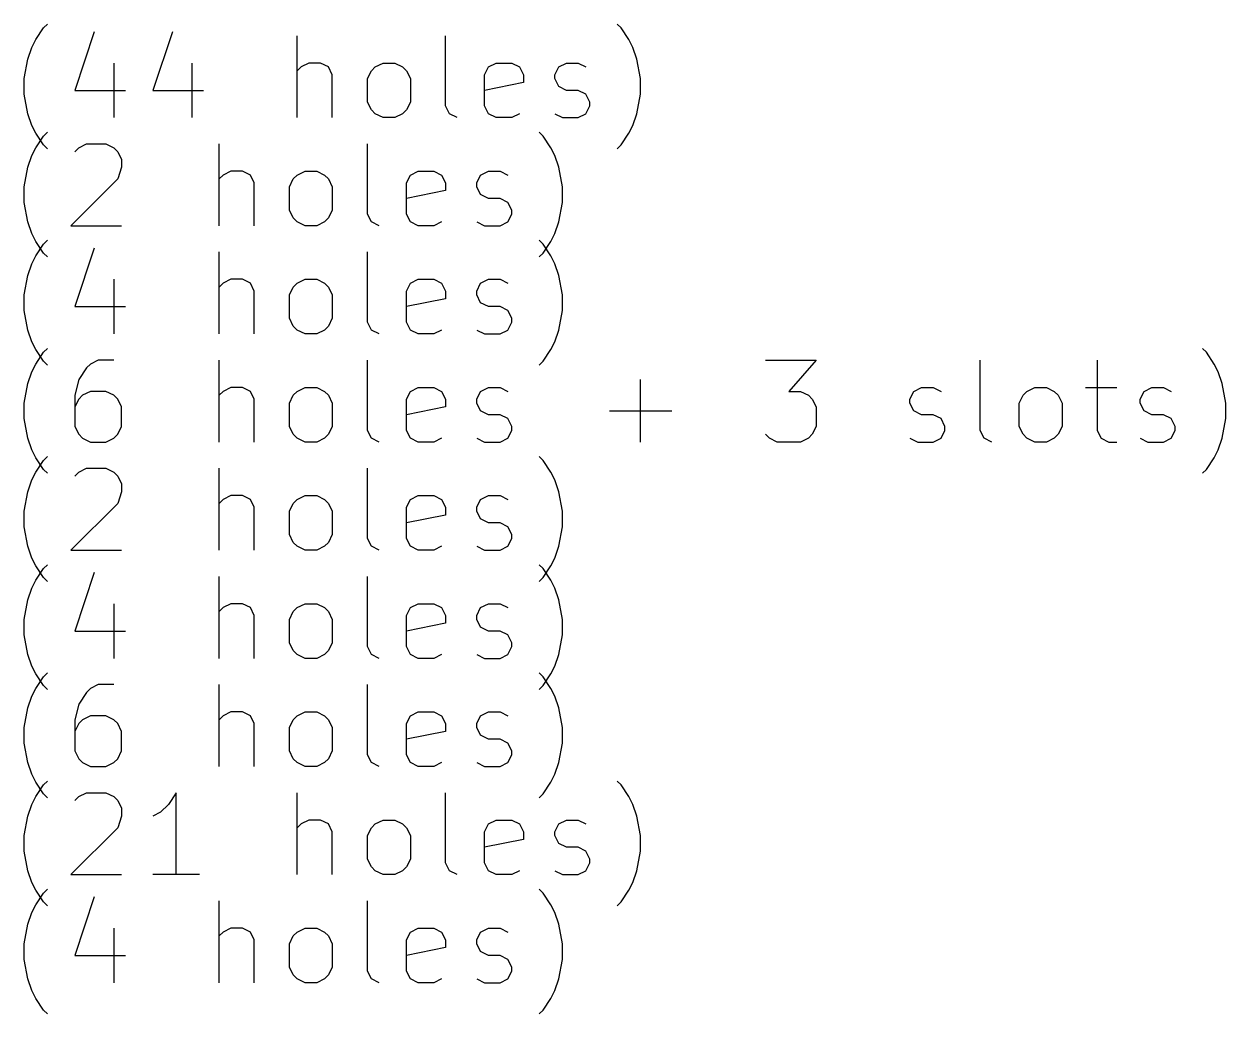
# Model space of a CAD drawing. Extents: x 49 to 140, y -169 to -50.
# Drawn here: x 95.93 to 139.93, y -168.85 to -132.6 of the extents above; entities that cross this region are included whole.
import ezdxf

# ---------------------------------------------------------------- set-up
doc = ezdxf.new("R2010")
doc.units = 0
doc.header["$MEASUREMENT"] = 0
doc.layers.add('BLACK', color=7, linetype='CONTINUOUS')

msp = doc.modelspace()

# ---------------------------------------------------------------- linework, layer by layer
at = {"layer": 'Black'}
for p, q in [((96.3607, -133.175), (96.6464, -132.746)), ((96.6464, -132.746), (96.7893, -132.604)), ((117.789, -132.746), (117.646, -132.604)), ((118.075, -133.175), (117.789, -132.746)), ((96.2179, -133.461), (96.3607, -133.175)), ((98.5036, -132.889), (97.7893, -135.032)), ((101.361, -132.889), (100.646, -135.032)), ((105.932, -136.032), (105.932, -133.032)), ((111.361, -135.604), (111.361, -133.032)), ((118.218, -133.461), (118.075, -133.175)), ((96.075, -133.889), (96.2179, -133.461)), ((118.361, -133.889), (118.218, -133.461)), ((95.9321, -134.604), (96.075, -133.889)), ((99.2179, -134.032), (99.2179, -136.032)), ((102.075, -134.032), (102.075, -136.032)), ((106.075, -134.175), (105.932, -134.318)), ((106.361, -134.032), (106.075, -134.175)), ((106.789, -134.032), (106.361, -134.032)), ((107.075, -134.175), (106.789, -134.032)), ((107.218, -134.461), (107.075, -134.175)), ((108.646, -134.318), (108.789, -134.175)), ((108.789, -134.175), (109.075, -134.032)), ((109.075, -134.032), (109.504, -134.032)), ((109.504, -134.032), (109.789, -134.175)), ((109.789, -134.175), (109.932, -134.318)), ((112.789, -134.461), (112.932, -134.175)), ((112.932, -134.175), (113.218, -134.032)), ((113.218, -134.032), (113.789, -134.032)), ((113.789, -134.032), (114.075, -134.175)), ((114.075, -134.175), (114.218, -134.461)), ((115.361, -134.461), (115.504, -134.175)), ((115.504, -134.175), (115.789, -134.032)), ((115.789, -134.032), (116.218, -134.032)), ((116.218, -134.032), (116.504, -134.175)), ((118.504, -134.604), (118.361, -133.889)), ((95.9321, -135.175), (95.9321, -134.604)), ((107.218, -136.032), (107.218, -134.461)), ((108.504, -134.604), (108.646, -134.318)), ((108.504, -135.461), (108.504, -134.604)), ((109.932, -134.318), (110.075, -134.604)), ((110.075, -134.604), (110.075, -135.461)), ((112.789, -135.604), (112.789, -134.461)), ((114.218, -134.461), (114.218, -134.746)), ((115.361, -134.604), (115.361, -134.461)), ((115.504, -134.889), (115.361, -134.604)), ((118.504, -135.175), (118.504, -134.604)), ((97.7893, -135.032), (99.6464, -135.032)), ((100.646, -135.032), (102.504, -135.032)), ((114.218, -134.746), (112.789, -135.032)), ((115.789, -135.032), (115.504, -134.889)), ((116.218, -135.032), (115.789, -135.032)), ((116.504, -135.175), (116.218, -135.032)), ((96.075, -135.889), (95.9321, -135.175)), ((108.646, -135.746), (108.504, -135.461)), ((110.075, -135.461), (109.932, -135.746)), ((116.646, -135.461), (116.504, -135.175)), ((116.646, -135.604), (116.646, -135.461)), ((118.361, -135.889), (118.504, -135.175)), ((96.2179, -136.318), (96.075, -135.889)), ((108.789, -135.889), (108.646, -135.746)), ((109.075, -136.032), (108.789, -135.889)), ((109.789, -135.889), (109.504, -136.032)), ((109.932, -135.746), (109.789, -135.889)), ((111.504, -135.889), (111.361, -135.604)), ((111.789, -136.032), (111.504, -135.889)), ((112.932, -135.889), (112.789, -135.604)), ((113.218, -136.032), (112.932, -135.889)), ((114.075, -135.889), (113.789, -136.032)), ((115.361, -135.889), (115.646, -136.032)), ((116.218, -136.032), (116.504, -135.889)), ((116.504, -135.889), (116.646, -135.604)), ((118.218, -136.318), (118.361, -135.889)), ((96.3607, -136.604), (96.2179, -136.318)), ((109.504, -136.032), (109.075, -136.032)), ((113.789, -136.032), (113.218, -136.032)), ((115.646, -136.032), (116.218, -136.032)), ((118.075, -136.604), (118.218, -136.318)), ((96.6464, -137.032), (96.3607, -136.604)), ((96.3607, -137.135), (96.6464, -136.706)), ((96.6464, -136.706), (96.7893, -136.564)), ((114.932, -136.706), (114.789, -136.564)), ((115.218, -137.135), (114.932, -136.706)), ((117.789, -137.032), (118.075, -136.604)), ((96.2179, -137.421), (96.3607, -137.135)), ((96.7893, -137.175), (96.6464, -137.032)), ((97.7893, -137.278), (97.9321, -137.135)), ((97.9321, -137.135), (98.2179, -136.992)), ((98.2179, -136.992), (98.9321, -136.992)), ((98.9321, -136.992), (99.2179, -137.135)), ((99.2179, -137.135), (99.3607, -137.278)), ((99.3607, -137.278), (99.5036, -137.564)), ((103.075, -139.992), (103.075, -136.992)), ((108.504, -139.564), (108.504, -136.992)), ((115.361, -137.421), (115.218, -137.135)), ((117.646, -137.175), (117.789, -137.032)), ((96.075, -137.849), (96.2179, -137.421)), ((99.5036, -137.564), (99.5036, -137.849)), ((115.504, -137.849), (115.361, -137.421)), ((95.9321, -138.564), (96.075, -137.849)), ((99.5036, -137.849), (99.3607, -138.278)), ((103.218, -138.135), (103.075, -138.278)), ((103.504, -137.992), (103.218, -138.135)), ((103.932, -137.992), (103.504, -137.992)), ((104.218, -138.135), (103.932, -137.992)), ((104.361, -138.421), (104.218, -138.135)), ((105.789, -138.278), (105.932, -138.135)), ((105.932, -138.135), (106.218, -137.992)), ((106.218, -137.992), (106.646, -137.992)), ((106.646, -137.992), (106.932, -138.135)), ((106.932, -138.135), (107.075, -138.278)), ((109.932, -138.421), (110.075, -138.135)), ((110.075, -138.135), (110.361, -137.992)), ((110.361, -137.992), (110.932, -137.992)), ((110.932, -137.992), (111.218, -138.135)), ((111.218, -138.135), (111.361, -138.421)), ((112.504, -138.421), (112.646, -138.135)), ((112.646, -138.135), (112.932, -137.992)), ((112.932, -137.992), (113.361, -137.992)), ((113.361, -137.992), (113.646, -138.135)), ((115.646, -138.564), (115.504, -137.849)), ((95.9321, -139.135), (95.9321, -138.564)), ((99.3607, -138.278), (97.6464, -139.992)), ((104.361, -139.992), (104.361, -138.421)), ((105.646, -138.564), (105.789, -138.278)), ((105.646, -139.421), (105.646, -138.564)), ((107.075, -138.278), (107.218, -138.564)), ((107.218, -138.564), (107.218, -139.421)), ((109.932, -139.564), (109.932, -138.421)), ((111.361, -138.421), (111.361, -138.706)), ((112.504, -138.564), (112.504, -138.421)), ((112.646, -138.849), (112.504, -138.564)), ((115.646, -139.135), (115.646, -138.564)), ((111.361, -138.706), (109.932, -138.992)), ((112.932, -138.992), (112.646, -138.849)), ((113.361, -138.992), (112.932, -138.992)), ((113.646, -139.135), (113.361, -138.992)), ((96.075, -139.849), (95.9321, -139.135)), ((105.789, -139.706), (105.646, -139.421)), ((107.218, -139.421), (107.075, -139.706)), ((113.789, -139.421), (113.646, -139.135)), ((113.789, -139.564), (113.789, -139.421)), ((115.504, -139.849), (115.646, -139.135)), ((96.2179, -140.278), (96.075, -139.849)), ((105.932, -139.849), (105.789, -139.706)), ((106.218, -139.992), (105.932, -139.849)), ((106.932, -139.849), (106.646, -139.992)), ((107.075, -139.706), (106.932, -139.849)), ((108.646, -139.849), (108.504, -139.564)), ((108.932, -139.992), (108.646, -139.849)), ((110.075, -139.849), (109.932, -139.564)), ((110.361, -139.992), (110.075, -139.849)), ((111.218, -139.849), (110.932, -139.992)), ((112.504, -139.849), (112.789, -139.992)), ((113.361, -139.992), (113.646, -139.849)), ((113.646, -139.849), (113.789, -139.564)), ((115.361, -140.278), (115.504, -139.849)), ((96.3607, -140.564), (96.2179, -140.278)), ((97.6464, -139.992), (99.5036, -139.992)), ((106.646, -139.992), (106.218, -139.992)), ((110.932, -139.992), (110.361, -139.992)), ((112.789, -139.992), (113.361, -139.992)), ((115.218, -140.564), (115.361, -140.278)), ((96.6464, -140.992), (96.3607, -140.564)), ((96.3607, -141.095), (96.6464, -140.666)), ((96.6464, -140.666), (96.7893, -140.524)), ((114.932, -140.666), (114.789, -140.524)), ((114.932, -140.992), (115.218, -140.564)), ((115.218, -141.095), (114.932, -140.666)), ((96.2179, -141.381), (96.3607, -141.095)), ((96.7893, -141.135), (96.6464, -140.992)), ((98.5036, -140.809), (97.7893, -142.952)), ((103.075, -143.952), (103.075, -140.952)), ((108.504, -143.524), (108.504, -140.952)), ((114.789, -141.135), (114.932, -140.992)), ((115.361, -141.381), (115.218, -141.095)), ((96.075, -141.809), (96.2179, -141.381)), ((115.504, -141.809), (115.361, -141.381)), ((95.9321, -142.524), (96.075, -141.809)), ((99.2179, -141.952), (99.2179, -143.952)), ((103.218, -142.095), (103.075, -142.238)), ((103.504, -141.952), (103.218, -142.095)), ((103.932, -141.952), (103.504, -141.952)), ((104.218, -142.095), (103.932, -141.952)), ((104.361, -142.381), (104.218, -142.095)), ((105.789, -142.238), (105.932, -142.095)), ((105.932, -142.095), (106.218, -141.952)), ((106.218, -141.952), (106.646, -141.952)), ((106.646, -141.952), (106.932, -142.095)), ((106.932, -142.095), (107.075, -142.238)), ((109.932, -142.381), (110.075, -142.095)), ((110.075, -142.095), (110.361, -141.952)), ((110.361, -141.952), (110.932, -141.952)), ((110.932, -141.952), (111.218, -142.095)), ((111.218, -142.095), (111.361, -142.381)), ((112.504, -142.381), (112.646, -142.095)), ((112.646, -142.095), (112.932, -141.952)), ((112.932, -141.952), (113.361, -141.952)), ((113.361, -141.952), (113.646, -142.095)), ((115.646, -142.524), (115.504, -141.809)), ((95.9321, -143.095), (95.9321, -142.524)), ((104.361, -143.952), (104.361, -142.381)), ((105.646, -142.524), (105.789, -142.238)), ((105.646, -143.381), (105.646, -142.524)), ((107.075, -142.238), (107.218, -142.524)), ((107.218, -142.524), (107.218, -143.381)), ((109.932, -143.524), (109.932, -142.381)), ((111.361, -142.381), (111.361, -142.666)), ((112.504, -142.524), (112.504, -142.381)), ((112.646, -142.809), (112.504, -142.524)), ((115.646, -143.095), (115.646, -142.524)), ((97.7893, -142.952), (99.6464, -142.952)), ((111.361, -142.666), (109.932, -142.952)), ((112.932, -142.952), (112.646, -142.809)), ((113.361, -142.952), (112.932, -142.952)), ((113.646, -143.095), (113.361, -142.952)), ((96.075, -143.809), (95.9321, -143.095)), ((105.789, -143.666), (105.646, -143.381)), ((107.218, -143.381), (107.075, -143.666)), ((113.789, -143.381), (113.646, -143.095)), ((113.789, -143.524), (113.789, -143.381)), ((115.504, -143.809), (115.646, -143.095)), ((96.2179, -144.238), (96.075, -143.809)), ((105.932, -143.809), (105.789, -143.666)), ((106.218, -143.952), (105.932, -143.809)), ((106.932, -143.809), (106.646, -143.952)), ((107.075, -143.666), (106.932, -143.809)), ((108.646, -143.809), (108.504, -143.524)), ((108.932, -143.952), (108.646, -143.809)), ((110.075, -143.809), (109.932, -143.524)), ((110.361, -143.952), (110.075, -143.809)), ((111.218, -143.809), (110.932, -143.952)), ((112.504, -143.809), (112.789, -143.952)), ((113.361, -143.952), (113.646, -143.809)), ((113.646, -143.809), (113.789, -143.524)), ((115.361, -144.238), (115.504, -143.809)), ((96.3607, -144.524), (96.2179, -144.238)), ((106.646, -143.952), (106.218, -143.952)), ((110.932, -143.952), (110.361, -143.952)), ((112.789, -143.952), (113.361, -143.952)), ((115.218, -144.524), (115.361, -144.238)), ((96.6464, -144.952), (96.3607, -144.524)), ((96.3607, -145.055), (96.6464, -144.626)), ((96.6464, -144.626), (96.7893, -144.484)), ((114.932, -144.952), (115.218, -144.524)), ((139.218, -144.626), (139.075, -144.484)), ((139.504, -145.055), (139.218, -144.626)), ((96.2179, -145.341), (96.3607, -145.055)), ((96.7893, -145.095), (96.6464, -144.952)), ((98.2179, -145.198), (97.9321, -145.626)), ((98.3607, -145.055), (98.2179, -145.198)), ((98.6464, -144.912), (98.3607, -145.055)), ((99.2179, -144.912), (98.6464, -144.912)), ((103.075, -147.912), (103.075, -144.912)), ((108.504, -147.484), (108.504, -144.912)), ((114.789, -145.095), (114.932, -144.952)), ((123.075, -144.912), (124.932, -144.912)), ((124.932, -144.912), (123.932, -146.055)), ((130.932, -147.484), (130.932, -144.912)), ((135.218, -144.912), (135.218, -147.484)), ((139.646, -145.341), (139.504, -145.055)), ((96.075, -145.769), (96.2179, -145.341)), ((97.9321, -145.626), (97.7893, -146.198)), ((118.504, -147.912), (118.504, -145.626)), ((139.789, -145.769), (139.646, -145.341)), ((95.9321, -146.484), (96.075, -145.769)), ((98.3607, -146.055), (98.075, -146.198)), ((98.9321, -146.055), (98.3607, -146.055)), ((99.2179, -146.198), (98.9321, -146.055)), ((103.218, -146.055), (103.075, -146.198)), ((103.504, -145.912), (103.218, -146.055)), ((103.932, -145.912), (103.504, -145.912)), ((104.218, -146.055), (103.932, -145.912)), ((104.361, -146.341), (104.218, -146.055)), ((105.789, -146.198), (105.932, -146.055)), ((105.932, -146.055), (106.218, -145.912)), ((106.218, -145.912), (106.646, -145.912)), ((106.646, -145.912), (106.932, -146.055)), ((106.932, -146.055), (107.075, -146.198)), ((109.932, -146.341), (110.075, -146.055)), ((110.075, -146.055), (110.361, -145.912)), ((110.361, -145.912), (110.932, -145.912)), ((110.932, -145.912), (111.218, -146.055)), ((111.218, -146.055), (111.361, -146.341)), ((112.504, -146.341), (112.646, -146.055)), ((112.646, -146.055), (112.932, -145.912)), ((112.932, -145.912), (113.361, -145.912)), ((113.361, -145.912), (113.646, -146.055)), ((123.932, -146.055), (124.361, -146.055)), ((124.361, -146.055), (124.646, -146.198)), ((128.361, -146.341), (128.504, -146.055)), ((128.504, -146.055), (128.789, -145.912)), ((128.789, -145.912), (129.218, -145.912)), ((129.218, -145.912), (129.504, -146.055)), ((132.504, -146.198), (132.646, -146.055)), ((132.646, -146.055), (132.932, -145.912)), ((132.932, -145.912), (133.361, -145.912)), ((133.361, -145.912), (133.646, -146.055)), ((133.646, -146.055), (133.789, -146.198)), ((134.789, -145.912), (135.932, -145.912)), ((136.789, -146.341), (136.932, -146.055)), ((136.932, -146.055), (137.218, -145.912)), ((137.218, -145.912), (137.646, -145.912)), ((137.646, -145.912), (137.932, -146.055)), ((139.932, -146.484), (139.789, -145.769)), ((95.9321, -147.055), (95.9321, -146.484)), ((97.7893, -146.198), (97.7893, -147.341)), ((97.9321, -146.341), (97.7893, -146.626)), ((98.075, -146.198), (97.9321, -146.341)), ((99.3607, -146.341), (99.2179, -146.198)), ((99.5036, -146.626), (99.3607, -146.341)), ((104.361, -147.912), (104.361, -146.341)), ((105.646, -146.484), (105.789, -146.198)), ((105.646, -147.341), (105.646, -146.484)), ((107.075, -146.198), (107.218, -146.484)), ((107.218, -146.484), (107.218, -147.341)), ((109.932, -147.484), (109.932, -146.341)), ((111.361, -146.341), (111.361, -146.626)), ((112.504, -146.484), (112.504, -146.341)), ((112.646, -146.769), (112.504, -146.484)), ((124.646, -146.198), (124.789, -146.341)), ((124.789, -146.341), (124.932, -146.626)), ((128.361, -146.484), (128.361, -146.341)), ((128.504, -146.769), (128.361, -146.484)), ((132.361, -146.484), (132.504, -146.198)), ((132.361, -147.341), (132.361, -146.484)), ((133.789, -146.198), (133.932, -146.484)), ((133.932, -146.484), (133.932, -147.341)), ((136.789, -146.484), (136.789, -146.341)), ((136.932, -146.769), (136.789, -146.484)), ((139.932, -147.055), (139.932, -146.484)), ((99.5036, -147.341), (99.5036, -146.626)), ((111.361, -146.626), (109.932, -146.912)), ((112.932, -146.912), (112.646, -146.769)), ((113.361, -146.912), (112.932, -146.912)), ((113.646, -147.055), (113.361, -146.912)), ((117.361, -146.769), (119.646, -146.769)), ((124.932, -146.626), (124.932, -147.341)), ((128.789, -146.912), (128.504, -146.769)), ((129.218, -146.912), (128.789, -146.912)), ((129.504, -147.055), (129.218, -146.912)), ((137.218, -146.912), (136.932, -146.769)), ((137.646, -146.912), (137.218, -146.912)), ((137.932, -147.055), (137.646, -146.912)), ((96.075, -147.769), (95.9321, -147.055)), ((97.7893, -147.341), (97.9321, -147.626)), ((99.3607, -147.626), (99.5036, -147.341)), ((105.789, -147.626), (105.646, -147.341)), ((107.218, -147.341), (107.075, -147.626)), ((113.789, -147.341), (113.646, -147.055)), ((113.789, -147.484), (113.789, -147.341)), ((124.932, -147.341), (124.789, -147.626)), ((129.646, -147.341), (129.504, -147.055)), ((129.646, -147.484), (129.646, -147.341)), ((132.504, -147.626), (132.361, -147.341)), ((133.932, -147.341), (133.789, -147.626)), ((138.075, -147.341), (137.932, -147.055)), ((138.075, -147.484), (138.075, -147.341)), ((139.789, -147.769), (139.932, -147.055)), ((96.2179, -148.198), (96.075, -147.769)), ((97.9321, -147.626), (98.075, -147.769)), ((98.075, -147.769), (98.3607, -147.912)), ((98.9321, -147.912), (99.2179, -147.769)), ((99.2179, -147.769), (99.3607, -147.626)), ((105.932, -147.769), (105.789, -147.626)), ((106.218, -147.912), (105.932, -147.769)), ((106.932, -147.769), (106.646, -147.912)), ((107.075, -147.626), (106.932, -147.769)), ((108.646, -147.769), (108.504, -147.484)), ((108.932, -147.912), (108.646, -147.769)), ((110.075, -147.769), (109.932, -147.484)), ((110.361, -147.912), (110.075, -147.769)), ((111.218, -147.769), (110.932, -147.912)), ((112.504, -147.769), (112.789, -147.912)), ((113.361, -147.912), (113.646, -147.769)), ((113.646, -147.769), (113.789, -147.484)), ((123.218, -147.769), (123.075, -147.626)), ((123.504, -147.912), (123.218, -147.769)), ((124.646, -147.769), (124.361, -147.912)), ((124.789, -147.626), (124.646, -147.769)), ((128.361, -147.769), (128.646, -147.912)), ((129.218, -147.912), (129.504, -147.769)), ((129.504, -147.769), (129.646, -147.484)), ((131.075, -147.769), (130.932, -147.484)), ((131.361, -147.912), (131.075, -147.769)), ((132.646, -147.769), (132.504, -147.626)), ((132.932, -147.912), (132.646, -147.769)), ((133.646, -147.769), (133.361, -147.912)), ((133.789, -147.626), (133.646, -147.769)), ((135.218, -147.484), (135.361, -147.769)), ((135.361, -147.769), (135.646, -147.912)), ((136.789, -147.769), (137.075, -147.912)), ((137.646, -147.912), (137.932, -147.769)), ((137.932, -147.769), (138.075, -147.484)), ((139.646, -148.198), (139.789, -147.769)), ((96.3607, -148.484), (96.2179, -148.198)), ((98.3607, -147.912), (98.9321, -147.912)), ((106.646, -147.912), (106.218, -147.912)), ((110.932, -147.912), (110.361, -147.912)), ((112.789, -147.912), (113.361, -147.912)), ((124.361, -147.912), (123.504, -147.912)), ((128.646, -147.912), (129.218, -147.912)), ((133.361, -147.912), (132.932, -147.912)), ((135.646, -147.912), (135.932, -147.912)), ((137.075, -147.912), (137.646, -147.912)), ((139.504, -148.484), (139.646, -148.198)), ((96.6464, -148.912), (96.3607, -148.484)), ((96.3607, -149.015), (96.6464, -148.586)), ((96.6464, -148.586), (96.7893, -148.444)), ((114.932, -148.586), (114.789, -148.444)), ((115.218, -149.015), (114.932, -148.586)), ((139.218, -148.912), (139.504, -148.484)), ((96.2179, -149.301), (96.3607, -149.015)), ((96.7893, -149.055), (96.6464, -148.912)), ((97.7893, -149.158), (97.9321, -149.015)), ((97.9321, -149.015), (98.2179, -148.872)), ((98.2179, -148.872), (98.9321, -148.872)), ((98.9321, -148.872), (99.2179, -149.015)), ((99.2179, -149.015), (99.3607, -149.158)), ((99.3607, -149.158), (99.5036, -149.444)), ((103.075, -151.872), (103.075, -148.872)), ((108.504, -151.444), (108.504, -148.872)), ((115.361, -149.301), (115.218, -149.015)), ((139.075, -149.055), (139.218, -148.912)), ((96.075, -149.729), (96.2179, -149.301)), ((99.5036, -149.444), (99.5036, -149.729)), ((115.504, -149.729), (115.361, -149.301)), ((95.9321, -150.444), (96.075, -149.729)), ((99.5036, -149.729), (99.3607, -150.158)), ((103.218, -150.015), (103.075, -150.158)), ((103.504, -149.872), (103.218, -150.015)), ((103.932, -149.872), (103.504, -149.872)), ((104.218, -150.015), (103.932, -149.872)), ((104.361, -150.301), (104.218, -150.015)), ((105.789, -150.158), (105.932, -150.015)), ((105.932, -150.015), (106.218, -149.872)), ((106.218, -149.872), (106.646, -149.872)), ((106.646, -149.872), (106.932, -150.015)), ((106.932, -150.015), (107.075, -150.158)), ((109.932, -150.301), (110.075, -150.015)), ((110.075, -150.015), (110.361, -149.872)), ((110.361, -149.872), (110.932, -149.872)), ((110.932, -149.872), (111.218, -150.015)), ((111.218, -150.015), (111.361, -150.301)), ((112.504, -150.301), (112.646, -150.015)), ((112.646, -150.015), (112.932, -149.872)), ((112.932, -149.872), (113.361, -149.872)), ((113.361, -149.872), (113.646, -150.015)), ((115.646, -150.444), (115.504, -149.729)), ((95.9321, -151.015), (95.9321, -150.444)), ((99.3607, -150.158), (97.6464, -151.872)), ((104.361, -151.872), (104.361, -150.301)), ((105.646, -150.444), (105.789, -150.158)), ((105.646, -151.301), (105.646, -150.444)), ((107.075, -150.158), (107.218, -150.444)), ((107.218, -150.444), (107.218, -151.301)), ((109.932, -151.444), (109.932, -150.301)), ((111.361, -150.301), (111.361, -150.586)), ((112.504, -150.444), (112.504, -150.301)), ((112.646, -150.729), (112.504, -150.444)), ((115.646, -151.015), (115.646, -150.444)), ((111.361, -150.586), (109.932, -150.872)), ((112.932, -150.872), (112.646, -150.729)), ((113.361, -150.872), (112.932, -150.872)), ((113.646, -151.015), (113.361, -150.872)), ((96.075, -151.729), (95.9321, -151.015)), ((105.789, -151.586), (105.646, -151.301)), ((107.218, -151.301), (107.075, -151.586)), ((113.789, -151.301), (113.646, -151.015)), ((113.789, -151.444), (113.789, -151.301)), ((115.504, -151.729), (115.646, -151.015)), ((96.2179, -152.158), (96.075, -151.729)), ((105.932, -151.729), (105.789, -151.586)), ((106.218, -151.872), (105.932, -151.729)), ((106.932, -151.729), (106.646, -151.872)), ((107.075, -151.586), (106.932, -151.729)), ((108.646, -151.729), (108.504, -151.444)), ((108.932, -151.872), (108.646, -151.729)), ((110.075, -151.729), (109.932, -151.444)), ((110.361, -151.872), (110.075, -151.729)), ((111.218, -151.729), (110.932, -151.872)), ((112.504, -151.729), (112.789, -151.872)), ((113.361, -151.872), (113.646, -151.729)), ((113.646, -151.729), (113.789, -151.444)), ((115.361, -152.158), (115.504, -151.729)), ((96.3607, -152.444), (96.2179, -152.158)), ((97.6464, -151.872), (99.5036, -151.872)), ((106.646, -151.872), (106.218, -151.872)), ((110.932, -151.872), (110.361, -151.872)), ((112.789, -151.872), (113.361, -151.872)), ((115.218, -152.444), (115.361, -152.158)), ((96.6464, -152.872), (96.3607, -152.444)), ((96.3607, -152.975), (96.6464, -152.546)), ((96.6464, -152.546), (96.7893, -152.404)), ((114.932, -152.546), (114.789, -152.404)), ((114.932, -152.872), (115.218, -152.444)), ((115.218, -152.975), (114.932, -152.546)), ((96.2179, -153.261), (96.3607, -152.975)), ((96.7893, -153.015), (96.6464, -152.872)), ((98.5036, -152.689), (97.7893, -154.832)), ((103.075, -155.832), (103.075, -152.832)), ((108.504, -155.404), (108.504, -152.832)), ((114.789, -153.015), (114.932, -152.872)), ((115.361, -153.261), (115.218, -152.975)), ((96.075, -153.689), (96.2179, -153.261)), ((115.504, -153.689), (115.361, -153.261)), ((95.9321, -154.404), (96.075, -153.689)), ((99.2179, -153.832), (99.2179, -155.832)), ((103.218, -153.975), (103.075, -154.118)), ((103.504, -153.832), (103.218, -153.975)), ((103.932, -153.832), (103.504, -153.832)), ((104.218, -153.975), (103.932, -153.832)), ((104.361, -154.261), (104.218, -153.975)), ((105.789, -154.118), (105.932, -153.975)), ((105.932, -153.975), (106.218, -153.832)), ((106.218, -153.832), (106.646, -153.832)), ((106.646, -153.832), (106.932, -153.975)), ((106.932, -153.975), (107.075, -154.118)), ((109.932, -154.261), (110.075, -153.975)), ((110.075, -153.975), (110.361, -153.832)), ((110.361, -153.832), (110.932, -153.832)), ((110.932, -153.832), (111.218, -153.975)), ((111.218, -153.975), (111.361, -154.261)), ((112.504, -154.261), (112.646, -153.975)), ((112.646, -153.975), (112.932, -153.832)), ((112.932, -153.832), (113.361, -153.832)), ((113.361, -153.832), (113.646, -153.975)), ((115.646, -154.404), (115.504, -153.689)), ((95.9321, -154.975), (95.9321, -154.404)), ((104.361, -155.832), (104.361, -154.261)), ((105.646, -154.404), (105.789, -154.118)), ((105.646, -155.261), (105.646, -154.404)), ((107.075, -154.118), (107.218, -154.404)), ((107.218, -154.404), (107.218, -155.261)), ((109.932, -155.404), (109.932, -154.261)), ((111.361, -154.261), (111.361, -154.546)), ((112.504, -154.404), (112.504, -154.261)), ((112.646, -154.689), (112.504, -154.404)), ((115.646, -154.975), (115.646, -154.404)), ((97.7893, -154.832), (99.6464, -154.832)), ((111.361, -154.546), (109.932, -154.832)), ((112.932, -154.832), (112.646, -154.689)), ((113.361, -154.832), (112.932, -154.832)), ((113.646, -154.975), (113.361, -154.832)), ((96.075, -155.689), (95.9321, -154.975)), ((105.789, -155.546), (105.646, -155.261)), ((107.218, -155.261), (107.075, -155.546)), ((113.789, -155.261), (113.646, -154.975)), ((113.789, -155.404), (113.789, -155.261)), ((115.504, -155.689), (115.646, -154.975)), ((96.2179, -156.118), (96.075, -155.689)), ((105.932, -155.689), (105.789, -155.546)), ((106.218, -155.832), (105.932, -155.689)), ((106.932, -155.689), (106.646, -155.832)), ((107.075, -155.546), (106.932, -155.689)), ((108.646, -155.689), (108.504, -155.404)), ((108.932, -155.832), (108.646, -155.689)), ((110.075, -155.689), (109.932, -155.404)), ((110.361, -155.832), (110.075, -155.689)), ((111.218, -155.689), (110.932, -155.832)), ((112.504, -155.689), (112.789, -155.832)), ((113.361, -155.832), (113.646, -155.689)), ((113.646, -155.689), (113.789, -155.404)), ((115.361, -156.118), (115.504, -155.689)), ((96.3607, -156.404), (96.2179, -156.118)), ((106.646, -155.832), (106.218, -155.832)), ((110.932, -155.832), (110.361, -155.832)), ((112.789, -155.832), (113.361, -155.832)), ((115.218, -156.404), (115.361, -156.118)), ((96.6464, -156.832), (96.3607, -156.404)), ((96.3607, -156.935), (96.6464, -156.506)), ((96.6464, -156.506), (96.7893, -156.364)), ((114.932, -156.506), (114.789, -156.364)), ((114.932, -156.832), (115.218, -156.404)), ((115.218, -156.935), (114.932, -156.506)), ((96.2179, -157.221), (96.3607, -156.935)), ((96.7893, -156.975), (96.6464, -156.832)), ((98.2179, -157.078), (97.9321, -157.506)), ((98.3607, -156.935), (98.2179, -157.078)), ((98.6464, -156.792), (98.3607, -156.935)), ((99.2179, -156.792), (98.6464, -156.792)), ((103.075, -159.792), (103.075, -156.792)), ((108.504, -159.364), (108.504, -156.792)), ((114.789, -156.975), (114.932, -156.832)), ((115.361, -157.221), (115.218, -156.935)), ((96.075, -157.649), (96.2179, -157.221)), ((97.9321, -157.506), (97.7893, -158.078)), ((115.504, -157.649), (115.361, -157.221)), ((95.9321, -158.364), (96.075, -157.649)), ((98.3607, -157.935), (98.075, -158.078)), ((98.9321, -157.935), (98.3607, -157.935)), ((99.2179, -158.078), (98.9321, -157.935)), ((103.218, -157.935), (103.075, -158.078)), ((103.504, -157.792), (103.218, -157.935)), ((103.932, -157.792), (103.504, -157.792)), ((104.218, -157.935), (103.932, -157.792)), ((104.361, -158.221), (104.218, -157.935)), ((105.789, -158.078), (105.932, -157.935)), ((105.932, -157.935), (106.218, -157.792)), ((106.218, -157.792), (106.646, -157.792)), ((106.646, -157.792), (106.932, -157.935)), ((106.932, -157.935), (107.075, -158.078)), ((109.932, -158.221), (110.075, -157.935)), ((110.075, -157.935), (110.361, -157.792)), ((110.361, -157.792), (110.932, -157.792)), ((110.932, -157.792), (111.218, -157.935)), ((111.218, -157.935), (111.361, -158.221)), ((112.504, -158.221), (112.646, -157.935)), ((112.646, -157.935), (112.932, -157.792)), ((112.932, -157.792), (113.361, -157.792)), ((113.361, -157.792), (113.646, -157.935)), ((115.646, -158.364), (115.504, -157.649)), ((95.9321, -158.935), (95.9321, -158.364)), ((97.7893, -158.078), (97.7893, -159.221)), ((97.9321, -158.221), (97.7893, -158.506)), ((98.075, -158.078), (97.9321, -158.221)), ((99.3607, -158.221), (99.2179, -158.078)), ((99.5036, -158.506), (99.3607, -158.221)), ((104.361, -159.792), (104.361, -158.221)), ((105.646, -158.364), (105.789, -158.078)), ((105.646, -159.221), (105.646, -158.364)), ((107.075, -158.078), (107.218, -158.364)), ((107.218, -158.364), (107.218, -159.221)), ((109.932, -159.364), (109.932, -158.221)), ((111.361, -158.221), (111.361, -158.506)), ((112.504, -158.364), (112.504, -158.221)), ((112.646, -158.649), (112.504, -158.364)), ((115.646, -158.935), (115.646, -158.364)), ((99.5036, -159.221), (99.5036, -158.506)), ((111.361, -158.506), (109.932, -158.792)), ((112.932, -158.792), (112.646, -158.649)), ((113.361, -158.792), (112.932, -158.792)), ((113.646, -158.935), (113.361, -158.792)), ((96.075, -159.649), (95.9321, -158.935)), ((97.7893, -159.221), (97.9321, -159.506)), ((99.3607, -159.506), (99.5036, -159.221)), ((105.789, -159.506), (105.646, -159.221)), ((107.218, -159.221), (107.075, -159.506)), ((113.789, -159.221), (113.646, -158.935)), ((113.789, -159.364), (113.789, -159.221)), ((115.504, -159.649), (115.646, -158.935)), ((96.2179, -160.078), (96.075, -159.649)), ((97.9321, -159.506), (98.075, -159.649)), ((98.075, -159.649), (98.3607, -159.792)), ((98.9321, -159.792), (99.2179, -159.649)), ((99.2179, -159.649), (99.3607, -159.506)), ((105.932, -159.649), (105.789, -159.506)), ((106.218, -159.792), (105.932, -159.649)), ((106.932, -159.649), (106.646, -159.792)), ((107.075, -159.506), (106.932, -159.649)), ((108.646, -159.649), (108.504, -159.364)), ((108.932, -159.792), (108.646, -159.649)), ((110.075, -159.649), (109.932, -159.364)), ((110.361, -159.792), (110.075, -159.649)), ((111.218, -159.649), (110.932, -159.792)), ((112.504, -159.649), (112.789, -159.792)), ((113.361, -159.792), (113.646, -159.649)), ((113.646, -159.649), (113.789, -159.364)), ((115.361, -160.078), (115.504, -159.649)), ((96.3607, -160.364), (96.2179, -160.078)), ((98.3607, -159.792), (98.9321, -159.792)), ((106.646, -159.792), (106.218, -159.792)), ((110.932, -159.792), (110.361, -159.792)), ((112.789, -159.792), (113.361, -159.792)), ((115.218, -160.364), (115.361, -160.078)), ((96.6464, -160.792), (96.3607, -160.364)), ((96.3607, -160.895), (96.6464, -160.466)), ((96.6464, -160.466), (96.7893, -160.324)), ((114.932, -160.792), (115.218, -160.364)), ((117.789, -160.466), (117.646, -160.324)), ((118.075, -160.895), (117.789, -160.466)), ((96.2179, -161.181), (96.3607, -160.895)), ((96.7893, -160.935), (96.6464, -160.792)), ((97.7893, -161.038), (97.9321, -160.895)), ((97.9321, -160.895), (98.2179, -160.752)), ((98.2179, -160.752), (98.9321, -160.752)), ((98.9321, -160.752), (99.2179, -160.895)), ((99.2179, -160.895), (99.3607, -161.038)), ((99.3607, -161.038), (99.5036, -161.324)), ((101.504, -160.752), (101.218, -161.181)), ((101.504, -163.752), (101.504, -160.752)), ((105.932, -163.752), (105.932, -160.752)), ((111.361, -163.324), (111.361, -160.752)), ((114.789, -160.935), (114.932, -160.792)), ((118.218, -161.181), (118.075, -160.895)), ((96.075, -161.609), (96.2179, -161.181)), ((99.5036, -161.324), (99.5036, -161.609)), ((100.932, -161.466), (100.646, -161.609)), ((101.218, -161.181), (100.932, -161.466)), ((118.361, -161.609), (118.218, -161.181)), ((95.9321, -162.324), (96.075, -161.609)), ((99.5036, -161.609), (99.3607, -162.038)), ((106.075, -161.895), (105.932, -162.038)), ((106.361, -161.752), (106.075, -161.895)), ((106.789, -161.752), (106.361, -161.752)), ((107.075, -161.895), (106.789, -161.752)), ((107.218, -162.181), (107.075, -161.895)), ((108.646, -162.038), (108.789, -161.895)), ((108.789, -161.895), (109.075, -161.752)), ((109.075, -161.752), (109.504, -161.752)), ((109.504, -161.752), (109.789, -161.895)), ((109.789, -161.895), (109.932, -162.038)), ((112.789, -162.181), (112.932, -161.895)), ((112.932, -161.895), (113.218, -161.752)), ((113.218, -161.752), (113.789, -161.752)), ((113.789, -161.752), (114.075, -161.895)), ((114.075, -161.895), (114.218, -162.181)), ((115.361, -162.181), (115.504, -161.895)), ((115.504, -161.895), (115.789, -161.752)), ((115.789, -161.752), (116.218, -161.752)), ((116.218, -161.752), (116.504, -161.895)), ((118.504, -162.324), (118.361, -161.609)), ((95.9321, -162.895), (95.9321, -162.324)), ((99.3607, -162.038), (97.6464, -163.752)), ((107.218, -163.752), (107.218, -162.181)), ((108.504, -162.324), (108.646, -162.038)), ((108.504, -163.181), (108.504, -162.324)), ((109.932, -162.038), (110.075, -162.324)), ((110.075, -162.324), (110.075, -163.181)), ((112.789, -163.324), (112.789, -162.181)), ((114.218, -162.181), (114.218, -162.466)), ((115.361, -162.324), (115.361, -162.181)), ((115.504, -162.609), (115.361, -162.324)), ((118.504, -162.895), (118.504, -162.324)), ((114.218, -162.466), (112.789, -162.752)), ((115.789, -162.752), (115.504, -162.609)), ((116.218, -162.752), (115.789, -162.752)), ((116.504, -162.895), (116.218, -162.752)), ((96.075, -163.609), (95.9321, -162.895)), ((108.646, -163.466), (108.504, -163.181)), ((110.075, -163.181), (109.932, -163.466)), ((116.646, -163.181), (116.504, -162.895)), ((116.646, -163.324), (116.646, -163.181)), ((118.361, -163.609), (118.504, -162.895)), ((96.2179, -164.038), (96.075, -163.609)), ((108.789, -163.609), (108.646, -163.466)), ((109.075, -163.752), (108.789, -163.609)), ((109.789, -163.609), (109.504, -163.752)), ((109.932, -163.466), (109.789, -163.609)), ((111.504, -163.609), (111.361, -163.324)), ((111.789, -163.752), (111.504, -163.609)), ((112.932, -163.609), (112.789, -163.324)), ((113.218, -163.752), (112.932, -163.609)), ((114.075, -163.609), (113.789, -163.752)), ((115.361, -163.609), (115.646, -163.752)), ((116.218, -163.752), (116.504, -163.609)), ((116.504, -163.609), (116.646, -163.324)), ((118.218, -164.038), (118.361, -163.609)), ((96.3607, -164.324), (96.2179, -164.038)), ((97.6464, -163.752), (99.5036, -163.752)), ((102.361, -163.752), (100.646, -163.752)), ((109.504, -163.752), (109.075, -163.752)), ((113.789, -163.752), (113.218, -163.752)), ((115.646, -163.752), (116.218, -163.752)), ((118.075, -164.324), (118.218, -164.038)), ((96.6464, -164.752), (96.3607, -164.324)), ((96.3607, -164.855), (96.6464, -164.426)), ((96.6464, -164.426), (96.7893, -164.284)), ((114.932, -164.426), (114.789, -164.284)), ((115.218, -164.855), (114.932, -164.426)), ((117.789, -164.752), (118.075, -164.324)), ((96.2179, -165.141), (96.3607, -164.855)), ((96.7893, -164.895), (96.6464, -164.752)), ((98.5036, -164.569), (97.7893, -166.712)), ((103.075, -167.712), (103.075, -164.712)), ((108.504, -167.284), (108.504, -164.712)), ((115.361, -165.141), (115.218, -164.855)), ((117.646, -164.895), (117.789, -164.752)), ((96.075, -165.569), (96.2179, -165.141)), ((115.504, -165.569), (115.361, -165.141)), ((95.9321, -166.284), (96.075, -165.569)), ((99.2179, -165.712), (99.2179, -167.712)), ((103.218, -165.855), (103.075, -165.998)), ((103.504, -165.712), (103.218, -165.855)), ((103.932, -165.712), (103.504, -165.712)), ((104.218, -165.855), (103.932, -165.712)), ((104.361, -166.141), (104.218, -165.855)), ((105.789, -165.998), (105.932, -165.855)), ((105.932, -165.855), (106.218, -165.712)), ((106.218, -165.712), (106.646, -165.712)), ((106.646, -165.712), (106.932, -165.855)), ((106.932, -165.855), (107.075, -165.998)), ((109.932, -166.141), (110.075, -165.855)), ((110.075, -165.855), (110.361, -165.712)), ((110.361, -165.712), (110.932, -165.712)), ((110.932, -165.712), (111.218, -165.855)), ((111.218, -165.855), (111.361, -166.141)), ((112.504, -166.141), (112.646, -165.855)), ((112.646, -165.855), (112.932, -165.712)), ((112.932, -165.712), (113.361, -165.712)), ((113.361, -165.712), (113.646, -165.855)), ((115.646, -166.284), (115.504, -165.569)), ((95.9321, -166.855), (95.9321, -166.284)), ((104.361, -167.712), (104.361, -166.141)), ((105.646, -166.284), (105.789, -165.998)), ((105.646, -167.141), (105.646, -166.284)), ((107.075, -165.998), (107.218, -166.284)), ((107.218, -166.284), (107.218, -167.141)), ((109.932, -167.284), (109.932, -166.141)), ((111.361, -166.141), (111.361, -166.426)), ((112.504, -166.284), (112.504, -166.141)), ((112.646, -166.569), (112.504, -166.284)), ((115.646, -166.855), (115.646, -166.284)), ((97.7893, -166.712), (99.6464, -166.712)), ((111.361, -166.426), (109.932, -166.712)), ((112.932, -166.712), (112.646, -166.569)), ((113.361, -166.712), (112.932, -166.712)), ((113.646, -166.855), (113.361, -166.712)), ((96.075, -167.569), (95.9321, -166.855)), ((105.789, -167.426), (105.646, -167.141)), ((107.218, -167.141), (107.075, -167.426)), ((113.789, -167.141), (113.646, -166.855)), ((113.789, -167.284), (113.789, -167.141)), ((115.504, -167.569), (115.646, -166.855)), ((96.2179, -167.998), (96.075, -167.569)), ((105.932, -167.569), (105.789, -167.426)), ((106.218, -167.712), (105.932, -167.569)), ((106.932, -167.569), (106.646, -167.712)), ((107.075, -167.426), (106.932, -167.569)), ((108.646, -167.569), (108.504, -167.284)), ((108.932, -167.712), (108.646, -167.569)), ((110.075, -167.569), (109.932, -167.284)), ((110.361, -167.712), (110.075, -167.569)), ((111.218, -167.569), (110.932, -167.712)), ((112.504, -167.569), (112.789, -167.712)), ((113.361, -167.712), (113.646, -167.569)), ((113.646, -167.569), (113.789, -167.284)), ((115.361, -167.998), (115.504, -167.569)), ((96.3607, -168.284), (96.2179, -167.998)), ((106.646, -167.712), (106.218, -167.712)), ((110.932, -167.712), (110.361, -167.712)), ((112.789, -167.712), (113.361, -167.712)), ((115.218, -168.284), (115.361, -167.998)), ((96.6464, -168.712), (96.3607, -168.284)), ((114.932, -168.712), (115.218, -168.284)), ((96.7893, -168.855), (96.6464, -168.712)), ((114.789, -168.855), (114.932, -168.712))]:
    msp.add_line(p, q, dxfattribs=at)

doc.saveas('drawing.dxf')
